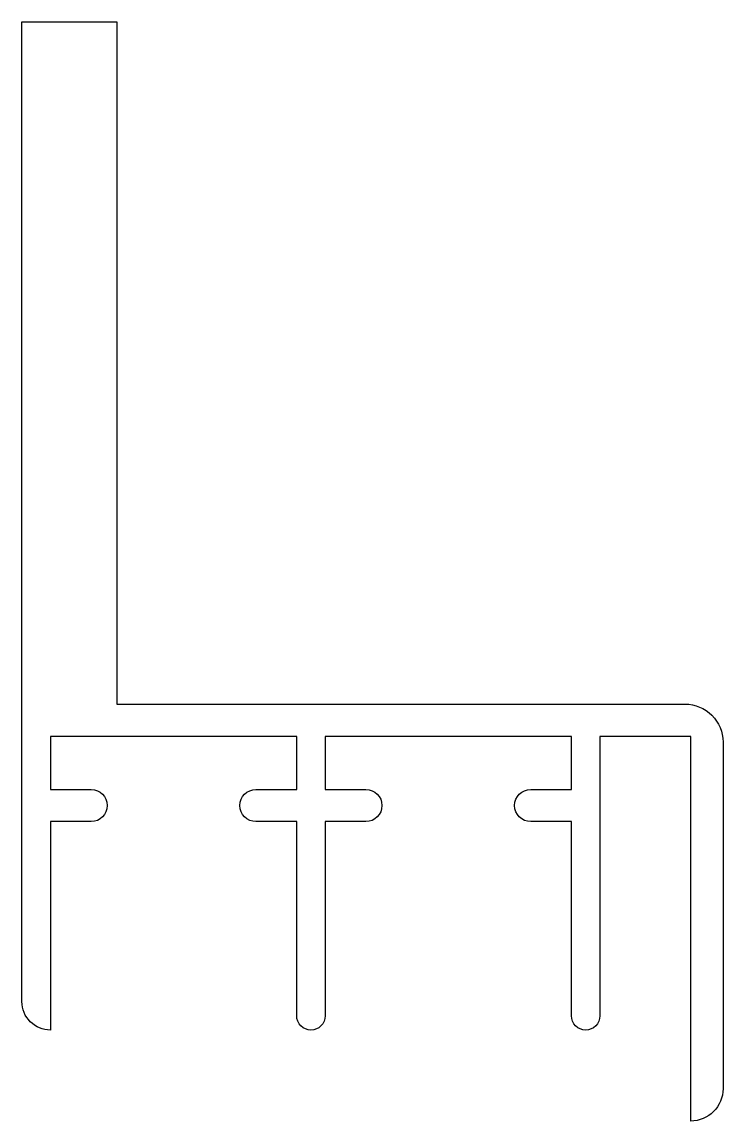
# Model space of a CAD drawing. Extents: x 152.5 to 189.5, y 181.5 to 239.5.
import ezdxf

# ---------------------------------------------------------------- set-up
doc = ezdxf.new("R2010")
doc.units = 0
doc.header["$LTSCALE"] = 15
doc.layers.get('0').update_dxf_attribs({"linetype": 'CONTINUOUS'})

msp = doc.modelspace()

# ---------------------------------------------------------------- linework, layer by layer
at = {"color": 0, "linetype": 'BYBLOCK'}
msp.add_lwpolyline([(153.952, 186.266), (153.952, 186.266, -0.414214), (152.452, 187.766), (152.452, 239.466), (157.452, 239.466), (157.452, 203.466), (187.452, 203.466, -0.414214), (189.452, 201.466), (189.452, 183.166, -0.414214), (187.752, 181.466), (187.752, 181.466), (187.752, 201.766), (182.952, 201.766), (182.952, 187.016, -0.414214), (182.202, 186.266), (182.202, 186.266, -0.414214), (181.452, 187.016), (181.452, 197.266), (179.302, 197.266, -1), (179.302, 198.966), (181.452, 198.966), (181.452, 201.766), (168.452, 201.766), (168.452, 198.966), (170.602, 198.966, -1), (170.602, 197.266), (168.452, 197.266), (168.452, 187.016, -0.414214), (167.702, 186.266, -0.414214), (166.952, 187.016), (166.952, 197.266), (164.802, 197.266, -1), (164.802, 198.966), (166.952, 198.966), (166.952, 201.766), (153.952, 201.766), (153.952, 198.966), (156.102, 198.966, -1), (156.102, 197.266), (153.952, 197.266)], format="xyb", close=True, dxfattribs=at)

doc.saveas('drawing.dxf')
